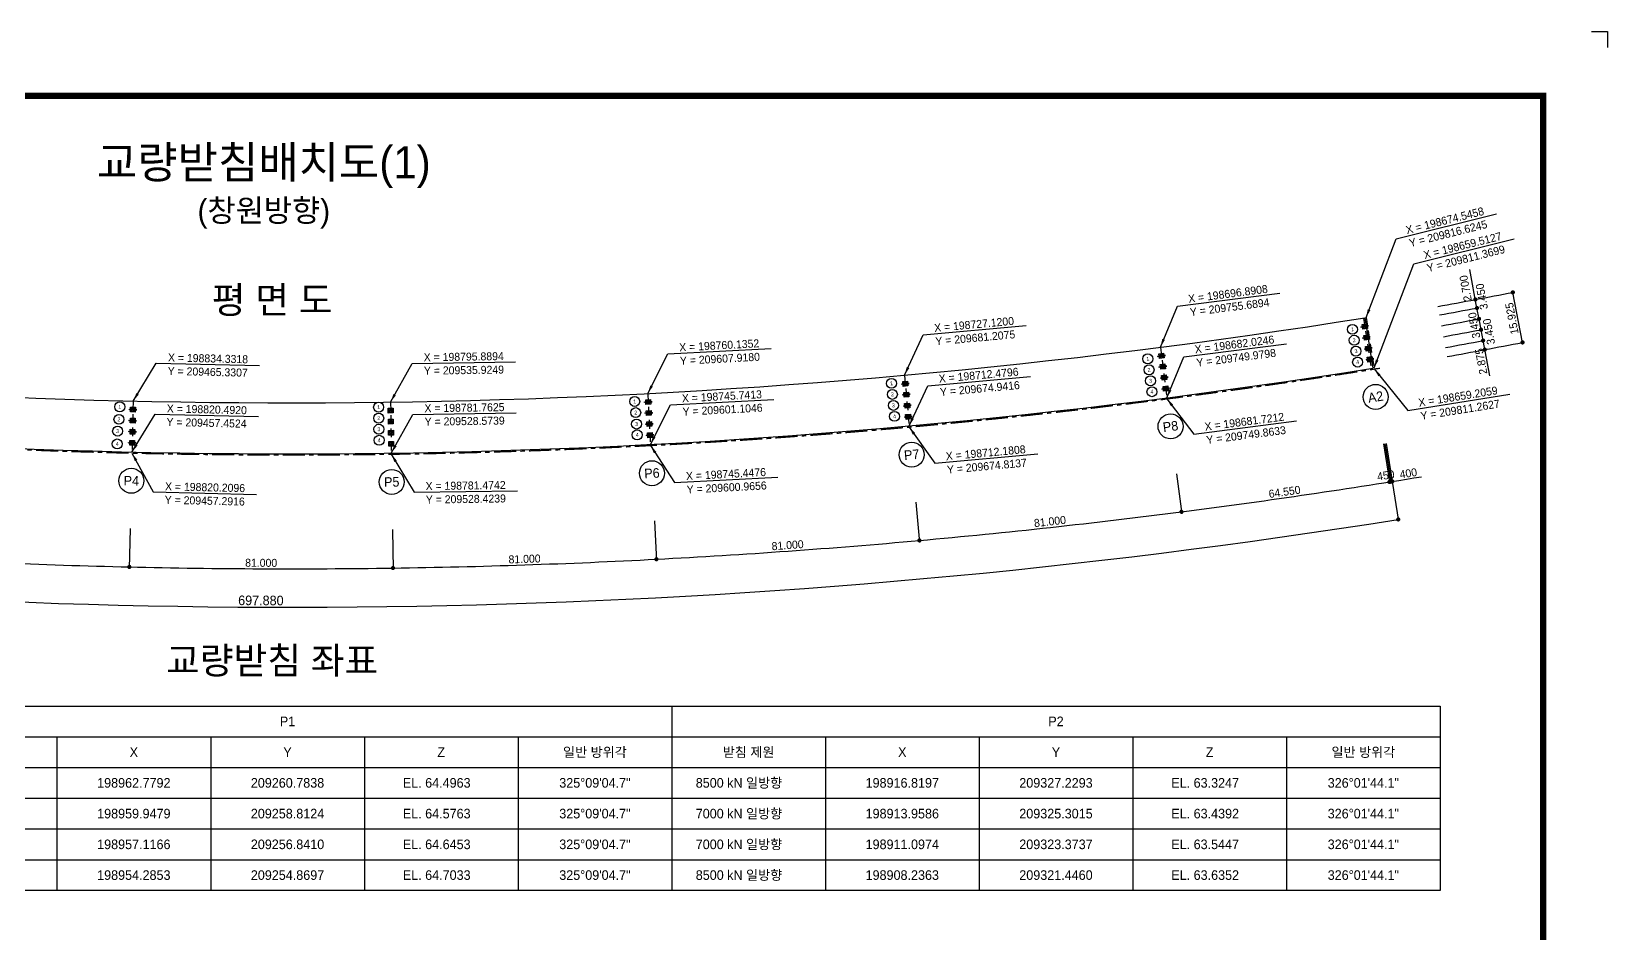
# Model space of a CAD drawing. Header units: feet. Extents: x 0 to 869311, y 0 to 616339.
# Drawn here: x 377113 to 869311, y 334649 to 616339 of the extents above; entities that cross this region are included whole.
import ezdxf
from ezdxf.enums import TextEntityAlignment as Align

# ---------------------------------------------------------------- set-up
doc = ezdxf.new("R2010")
doc.units = ezdxf.units.FT
doc.header["$LTSCALE"] = 5500
doc.header["$MEASUREMENT"] = 0
doc.linetypes.add('A-CENTR01', pattern=[2, 1.25, -0.25, 0.25, -0.25])
doc.linetypes.add('A-DASHD01', pattern=[0.75, 0.5, -0.25])
for name, color, linetype in [('CS-CNTL', 1, 'A-CENTR01'), ('CS-CONC-MAJR', 4, 'CONTINUOUS'), ('CS-DIML', 1, 'CONTINUOUS'), ('CS-DIMT', 3, 'CONTINUOUS'), ('CS-LEAL', 1, 'CONTINUOUS'), ('CS-SYMB', 3, 'CONTINUOUS'), ('CS-TABL-LIN1', 4, 'CONTINUOUS'), ('CS-TABL-LIN2', 1, 'CONTINUOUS'), ('CS-TABL-TEX2', 3, 'CONTINUOUS'), ('CX-BORD', 7, 'CONTINUOUS'), ('CX-BORD-LIN1', 4, 'CONTINUOUS'), ('CX-BORD-LIN2', 3, 'CONTINUOUS'), ('CX-BORD-TEX2', 7, 'CONTINUOUS'), ('CX-BORD-TEX3', 6, 'CONTINUOUS'), ('CX-MISC', 2, 'CONTINUOUS'), ('CZ-TEX1', 6, 'CONTINUOUS')]:
    doc.layers.add(name, color=color, linetype=linetype)
doc.styles.add('A_STANDARD', font='')
doc.styles.add('TB_TEXT', font='')
doc.styles.add('TB_WBTXT', font='')
doc.styles.add('TB_WMTXT', font='')
doc.styles.get('A_STANDARD').set_extended_font_data('Dotum')
doc.styles.get('TB_TEXT').set_extended_font_data('Dotum')
doc.styles.get('TB_WBTXT').set_extended_font_data('Dotum')
doc.styles.get('TB_WMTXT').set_extended_font_data('Dotum')

# ---------------------------------------------------------------- blocks, each defined once
blk = doc.blocks.new('CXBLKA1-KHC_C3')
at = {"layer": 'CX-BORD-LIN1', "const_width": 6.56}
blk.add_lwpolyline([(2693.6, 65.6), (82, 65.6), (82, 1883.2), (2693.6, 1883.2)], close=True, dxfattribs=at)
at = {"layer": 'CX-MISC'}
blk.add_line((2742.8, 1948.8), (2759.2, 1948.8), dxfattribs=at)
blk.add_lwpolyline([(2742.8, 1948.8), (2759.2, 1948.8), (2759.2, 1932.4)], dxfattribs=at)
at = {"layer": 'CX-BORD-LIN1', "style": 'TB_TEXT'}
for tag, height, p in [('TR_RNUM5', 9.84, (1017.4, 172.7)), ('TR_RDAT5', 11.5, (1123.7, 173.9)), ('TR_DGN5', 11.5, (1562.1, 173.9)), ('TR_CHK5', 11.5, (1693.3, 173.9)), ('TR_APP5', 11.5, (1824.5, 173.9)), ('TR_RNUM4', 9.84, (1017.4, 153)), ('TR_RDAT4', 11.5, (1123.7, 154.2)), ('TR_DGN4', 11.5, (1562.1, 154.2)), ('TR_CHK4', 11.5, (1693.3, 154.2)), ('TR_APP4', 11.5, (1824.5, 154.2)), ('TR_RNUM3', 9.84, (1017.4, 133.3)), ('TR_RDAT3', 11.5, (1123.7, 134.5)), ('TR_DGN3', 11.5, (1562.1, 134.5)), ('TR_CHK3', 11.5, (1693.3, 134.5)), ('TR_APP3', 11.5, (1824.5, 134.5)), ('TR_RNUM2', 9.84, (1017.4, 113.6)), ('TR_RDAT2', 11.5, (1123.7, 114.8)), ('TR_DGN2', 11.5, (1562.1, 114.8)), ('TR_CHK2', 11.5, (1693.3, 114.8)), ('TR_APP2', 11.5, (1824.5, 114.8)), ('TR_RNUM1', 9.84, (1017.4, 94)), ('TR_RDAT1', 11.5, (1123.7, 95.1)), ('TR_DGN1', 11.5, (1562.1, 95.1)), ('TR_CHK1', 11.5, (1693.3, 95.1)), ('TR_APP1', 11.5, (1824.5, 95.1))]:
    blk.add_attdef(tag, text='', height=height, dxfattribs=at).set_placement(p, align=Align.MIDDLE_CENTER)
for tag, p in [('TR_RCON5', (1205.1, 173.9)), ('TR_RCON4', (1205.1, 154.2)), ('TR_RCON3', (1205.1, 134.5)), ('TR_RCON2', (1205.1, 114.8)), ('TR_RCON1', (1205.1, 95.1))]:
    blk.add_attdef(tag, text='', height=11.5, dxfattribs=at).set_placement(p, align=Align.MIDDLE_LEFT)
at = {"layer": 'CX-BORD-LIN2', "style": 'TB_TEXT'}
blk.add_attdef('TD_VERSION', text='', height=9.84, rotation=90, dxfattribs=at).set_placement((2708.3, 223.1), align=Align.MIDDLE_CENTER)
at = {"layer": 'CX-BORD-TEX2', "style": 'TB_WMTXT'}
for tag, height, p in [('TB_CNAME', 16.4, (132.4, 1810.5)), ('TB_CSCOP', 13.1, (136.6, 1784.2))]:
    blk.add_attdef(tag, text='', height=height, dxfattribs=at).set_placement(p, align=Align.BOTTOM_LEFT)
at = {"layer": 'CX-BORD-TEX2', "style": 'TB_WBTXT'}
for tag, height, p in [('TB_MTITIL', 32.8, (1387.8, 1815.4)), ('TB_STITL', 23, (1387.8, 1766.2))]:
    blk.add_attdef(tag, text='', height=height, dxfattribs=at).set_placement(p, align=Align.MIDDLE_CENTER)
at = {"layer": 'CX-BORD-TEX3', "style": 'TB_TEXT'}
for tag, height, p in [('TD_LNDST', 14.8, (787.4, 169)), ('TD_DSECT', 14.8, (2068.6, 169)), ('TD_DDIST', 14.8, (2229.3, 169)), ('TD_DNAME_TOP', 14.8, (2559.1, 157.3)), ('TD_CSECT', 14.8, (2068.6, 139.4)), ('TD_CDIST', 14.8, (2229.3, 139.4)), ('TD_DNAME_MAIN', 14.8, (2559.1, 136.1)), ('TD_CCOMP', 14.8, (787.4, 110.2)), ('TD_HSCAL', 14.8, (2121.6, 110.7)), ('TD_VSCAL', 14.8, (2237.1, 110.7)), ('TD_DNAME_BOT', 9.84, (2559.1, 115.6)), ('TD_FIELD', 14.8, (672.6, 82.4)), ('TD_CSTEP', 14.8, (904.7, 82.4)), ('TD_DWGCODE', 14.8, (2171.9, 81.3)), ('TD_DWGNO', 14.8, (2559.1, 82))]:
    blk.add_attdef(tag, text='', height=height, dxfattribs=at).set_placement(p, align=Align.MIDDLE_CENTER)
for tag, height, width, p in [('TD_DCOMP', 14.8, 0.9, (787.4, 139.7)), ('TD_CNAME', 15.7, 0.78, (295.3, 90.5))]:
    blk.add_attdef(tag, text='', height=height, dxfattribs=dict(at, width=width)).set_placement(p, align=Align.MIDDLE_CENTER)

msp = doc.modelspace()

# ---------------------------------------------------------------- hatches: boundary and pattern name
at = {"layer": 'CS-SYMB'}
h = msp.add_hatch(color=3, dxfattribs=at)
h.dxf.hatch_style = 1
h.paths.add_polyline_path([(792290, 524000), (792924, 524288), (792982, 523922)])
h = msp.add_hatch(color=3, dxfattribs=at)
h.dxf.hatch_style = 1
h.paths.add_polyline_path([(792963, 524043), (794045, 524215), (794026, 524339), (792943, 524167)])
h = msp.add_hatch(color=3, dxfattribs=at)
h.dxf.hatch_style = 1
h.paths.add_polyline_path([(794699, 524382), (794006, 524460), (794064, 524094)])
h = msp.add_hatch(color=3, dxfattribs=at)
h.dxf.hatch_style = 1
h.paths.add_polyline_path([(792832, 520593), (793467, 520881), (793525, 520515)])
h = msp.add_hatch(color=3, dxfattribs=at)
h.dxf.hatch_style = 1
h.paths.add_polyline_path([(793375, 517186), (794010, 517474), (794068, 517108)])
h = msp.add_hatch(color=3, dxfattribs=at)
h.dxf.hatch_style = 1
h.paths.add_polyline_path([(793506, 520636), (794588, 520808), (794568, 520932), (793486, 520760)])
h = msp.add_hatch(color=3, dxfattribs=at)
h.dxf.hatch_style = 1
h.paths.add_polyline_path([(794049, 517229), (795131, 517401), (795111, 517525), (794029, 517353)])
h = msp.add_hatch(color=3, dxfattribs=at)
h.dxf.hatch_style = 1
h.paths.add_polyline_path([(795242, 520975), (794549, 521053), (794607, 520687)])
h = msp.add_hatch(color=3, dxfattribs=at)
h.dxf.hatch_style = 1
h.paths.add_polyline_path([(795784, 517568), (795092, 517646), (795150, 517280)])
h = msp.add_hatch(color=3, dxfattribs=at)
h.dxf.hatch_style = 1
h.paths.add_polyline_path([(728805, 514871), (729447, 515142), (729495, 514774)])
h = msp.add_hatch(color=3, dxfattribs=at)
h.dxf.hatch_style = 1
h.paths.add_polyline_path([(729479, 514896), (730566, 515037), (730550, 515161), (729463, 515020)])
h = msp.add_hatch(color=3, dxfattribs=at)
h.dxf.hatch_style = 1
h.paths.add_polyline_path([(731224, 515185), (730534, 515282), (730582, 514915)])
h = msp.add_hatch(color=3, dxfattribs=at)
h.dxf.hatch_style = 1
h.paths.add_polyline_path([(731653, 511840), (730963, 511937), (731010, 511570)])
h = msp.add_hatch(color=3, dxfattribs=at)
h.dxf.hatch_style = 1
h.paths.add_polyline_path([(793918, 513779), (794552, 514067), (794611, 513701)])
h = msp.add_hatch(color=3, dxfattribs=at)
h.dxf.hatch_style = 1
h.paths.add_polyline_path([(794591, 513822), (795674, 513994), (795654, 514118), (794572, 513946)])
h = msp.add_hatch(color=3, dxfattribs=at)
h.dxf.hatch_style = 1
h.paths.add_polyline_path([(796327, 514161), (795635, 514239), (795693, 513873)])
h = msp.add_hatch(color=3, dxfattribs=at)
h.dxf.hatch_style = 1
h.paths.add_polyline_path([(729234, 511526), (729876, 511797), (729924, 511429)])
h = msp.add_hatch(color=3, dxfattribs=at)
h.dxf.hatch_style = 1
h.paths.add_polyline_path([(729673, 508106), (730315, 508377), (730363, 508009)])
h = msp.add_hatch(color=3, dxfattribs=at)
h.dxf.hatch_style = 1
h.paths.add_polyline_path([(729908, 511551), (730994, 511692), (730978, 511816), (729892, 511675)])
h = msp.add_hatch(color=3, dxfattribs=at)
h.dxf.hatch_style = 1
h.paths.add_polyline_path([(730347, 508131), (731434, 508272), (731418, 508396), (730331, 508255)])
h = msp.add_hatch(color=3, dxfattribs=at)
h.dxf.hatch_style = 1
h.paths.add_polyline_path([(732092, 508420), (731402, 508517), (731449, 508150)])
h = msp.add_hatch(color=3, dxfattribs=at)
h.dxf.hatch_style = 1
h.paths.add_polyline_path([(648787, 506212), (649439, 506459), (649473, 506089)])
h = msp.add_hatch(color=3, dxfattribs=at)
h.dxf.hatch_style = 1
h.paths.add_polyline_path([(649093, 502828), (649744, 503075), (649778, 502705)])
h = msp.add_hatch(color=3, dxfattribs=at)
h.dxf.hatch_style = 1
h.paths.add_polyline_path([(649462, 506212), (650553, 506313), (650541, 506437), (649450, 506336)])
h = msp.add_hatch(color=3, dxfattribs=at)
h.dxf.hatch_style = 1
h.paths.add_polyline_path([(649767, 502828), (650858, 502929), (650847, 503053), (649756, 502952)])
h = msp.add_hatch(color=3, dxfattribs=at)
h.dxf.hatch_style = 1
h.paths.add_polyline_path([(651216, 506437), (650530, 506560), (650564, 506190)])
h = msp.add_hatch(color=3, dxfattribs=at)
h.dxf.hatch_style = 1
h.paths.add_polyline_path([(651521, 503053), (650835, 503176), (650870, 502806)])
h = msp.add_hatch(color=3, dxfattribs=at)
h.dxf.hatch_style = 1
h.paths.add_polyline_path([(730116, 504654), (730759, 504924), (730806, 504556)])
h = msp.add_hatch(color=3, dxfattribs=at)
h.dxf.hatch_style = 1
h.paths.add_polyline_path([(730791, 504678), (731877, 504819), (731861, 504943), (730774, 504802)])
h = msp.add_hatch(color=3, dxfattribs=at)
h.dxf.hatch_style = 1
h.paths.add_polyline_path([(732535, 504967), (731845, 505065), (731893, 504697)])
h = msp.add_hatch(color=3, dxfattribs=at)
h.dxf.hatch_style = 1
h.paths.add_polyline_path([(407580, 498287), (408255, 498459), (408247, 498088)])
h = msp.add_hatch(color=3, dxfattribs=at)
h.dxf.hatch_style = 1
h.paths.add_polyline_path([(408250, 498211), (409345, 498188), (409348, 498313), (408252, 498336)])
h = msp.add_hatch(color=3, dxfattribs=at)
h.dxf.hatch_style = 1
h.paths.add_polyline_path([(410018, 498236), (409351, 498436), (409343, 498065)])
h = msp.add_hatch(color=3, dxfattribs=at)
h.dxf.hatch_style = 1
h.paths.add_polyline_path([(568502, 500557), (569163, 500779), (569183, 500409)])
h = msp.add_hatch(color=3, dxfattribs=at)
h.dxf.hatch_style = 1
h.paths.add_polyline_path([(568681, 497144), (569341, 497366), (569362, 496996)])
h = msp.add_hatch(color=3, dxfattribs=at)
h.dxf.hatch_style = 1
h.paths.add_polyline_path([(569176, 500532), (570270, 500592), (570264, 500717), (569169, 500657)])
h = msp.add_hatch(color=3, dxfattribs=at)
h.dxf.hatch_style = 1
h.paths.add_polyline_path([(569355, 497118), (570449, 497178), (570442, 497303), (569348, 497243)])
h = msp.add_hatch(color=3, dxfattribs=at)
h.dxf.hatch_style = 1
h.paths.add_polyline_path([(570938, 500691), (570257, 500839), (570277, 500469)])
h = msp.add_hatch(color=3, dxfattribs=at)
h.dxf.hatch_style = 1
h.paths.add_polyline_path([(571116, 497277), (570436, 497426), (570456, 497056)])
h = msp.add_hatch(color=3, dxfattribs=at)
h.dxf.hatch_style = 1
h.paths.add_polyline_path([(649403, 499384), (650055, 499631), (650089, 499262)])
h = msp.add_hatch(color=3, dxfattribs=at)
h.dxf.hatch_style = 1
h.paths.add_polyline_path([(650078, 499384), (651169, 499485), (651158, 499610), (650067, 499509)])
h = msp.add_hatch(color=3, dxfattribs=at)
h.dxf.hatch_style = 1
h.paths.add_polyline_path([(651832, 499609), (651146, 499732), (651181, 499363)])
h = msp.add_hatch(color=3, dxfattribs=at)
h.dxf.hatch_style = 1
h.paths.add_polyline_path([(407500, 494843), (408176, 495015), (408168, 494644)])
h = msp.add_hatch(color=3, dxfattribs=at)
h.dxf.hatch_style = 1
h.paths.add_polyline_path([(408170, 494767), (409266, 494744), (409269, 494869), (408173, 494892)])
h = msp.add_hatch(color=3, dxfattribs=at)
h.dxf.hatch_style = 1
h.paths.add_polyline_path([(409939, 494792), (409271, 494992), (409263, 494621)])
h = msp.add_hatch(color=3, dxfattribs=at)
h.dxf.hatch_style = 1
h.paths.add_polyline_path([(568862, 493686), (569523, 493908), (569543, 493538)])
h = msp.add_hatch(color=3, dxfattribs=at)
h.dxf.hatch_style = 1
h.paths.add_polyline_path([(569536, 493661), (570630, 493721), (570623, 493846), (569529, 493786)])
h = msp.add_hatch(color=3, dxfattribs=at)
h.dxf.hatch_style = 1
h.paths.add_polyline_path([(571298, 493820), (570617, 493968), (570637, 493598)])
h = msp.add_hatch(color=3, dxfattribs=at)
h.dxf.hatch_style = 1
h.paths.add_polyline_path([(649717, 495915), (650368, 496161), (650403, 495792)])
h = msp.add_hatch(color=3, dxfattribs=at)
h.dxf.hatch_style = 1
h.paths.add_polyline_path([(650391, 495915), (651482, 496016), (651471, 496140), (650380, 496039)])
h = msp.add_hatch(color=3, dxfattribs=at)
h.dxf.hatch_style = 1
h.paths.add_polyline_path([(652146, 496140), (651460, 496262), (651494, 495893)])
h = msp.add_hatch(color=3, dxfattribs=at)
h.dxf.hatch_style = 1
h.paths.add_polyline_path([(407344, 487926), (408019, 488097), (408011, 487727)])
h = msp.add_hatch(color=3, dxfattribs=at)
h.dxf.hatch_style = 1
h.paths.add_polyline_path([(407420, 491387), (408096, 491559), (408088, 491188)])
h = msp.add_hatch(color=3, dxfattribs=at)
h.dxf.hatch_style = 1
h.paths.add_polyline_path([(408014, 487849), (409109, 487826), (409112, 487951), (408016, 487974)])
h = msp.add_hatch(color=3, dxfattribs=at)
h.dxf.hatch_style = 1
h.paths.add_polyline_path([(408091, 491311), (409186, 491288), (409189, 491413), (408093, 491436)])
h = msp.add_hatch(color=3, dxfattribs=at)
h.dxf.hatch_style = 1
h.paths.add_polyline_path([(409782, 487875), (409115, 488074), (409107, 487704)])
h = msp.add_hatch(color=3, dxfattribs=at)
h.dxf.hatch_style = 1
h.paths.add_polyline_path([(409859, 491336), (409191, 491536), (409184, 491165)])
h = msp.add_hatch(color=3, dxfattribs=at)
h.dxf.hatch_style = 1
h.paths.add_polyline_path([(569069, 490211), (569730, 490433), (569750, 490063)])
h = msp.add_hatch(color=3, dxfattribs=at)
h.dxf.hatch_style = 1
h.paths.add_polyline_path([(569744, 490185), (570838, 490245), (570831, 490370), (569737, 490310)])
h = msp.add_hatch(color=3, dxfattribs=at)
h.dxf.hatch_style = 1
h.paths.add_polyline_path([(571505, 490345), (570824, 490493), (570845, 490123)])

# ---------------------------------------------------------------- linework, layer by layer
at = {"layer": 'CS-CNTL', "linetype": 'A-DASHD01'}
for p, q in [((793067, 526857), (795576, 511131)), ((793906, 526991), (796415, 511265)), ((729666, 517744), (731694, 501949)), ((649759, 509009), (651191, 493148)), ((569580, 503291), (570413, 487388)), ((408861, 500939), (408493, 485019)), ((489243, 500600), (489476, 484677))]:
    msp.add_line(p, q, dxfattribs=at)
at = {"layer": 'CS-CNTL'}
msp.add_arc((458042, 2632567), 2148445, 263.480372, 279.111, dxfattribs=at)
at = {"layer": 'CS-CONC-MAJR'}
msp.add_line((793511, 526928), (796020, 511202), dxfattribs=at)
for radius, start, end in [(2132195, 263.480374, 279.052248), (2148120, 263.480372, 279.052328)]:
    msp.add_arc((458042, 2632567), radius, start, end, dxfattribs=at)
at = {"layer": 'CS-DIML'}
for p, q in [((828549, 529982), (826285, 542035)), ((842776, 519232), (839749, 534867)), ((829186, 526592), (828549, 529982)), ((829823, 523201), (829186, 526592)), ((830460, 519810), (829823, 523201)), ((832519, 508845), (830460, 519810)), ((799336, 487529), (801318, 475086)), ((799780, 487599), (801763, 475156)), ((800180, 487663), (802164, 475220)), ((734739, 478243), (736344, 465746)), ((802070, 475813), (804055, 463370)), ((653340, 469345), (654473, 456796)), ((571663, 463521), (572323, 450938)), ((407942, 461125), (407651, 448528)), ((489825, 460780), (490010, 448181))]:
    msp.add_line(p, q, dxfattribs=at)
at = {"layer": 'CS-DIML', "const_width": 660}
for points in [[(828381, 532636, 1), (827721, 532636, 1)], [(840079, 534867, 1), (839419, 534867, 1)], [(828879, 529982, 1), (828219, 529982, 1)], [(828879, 529982, 1), (828219, 529982, 1)], [(829516, 526592, 1), (828856, 526592, 1)], [(829516, 526592, 1), (828856, 526592, 1)], [(830153, 523201, 1), (829493, 523201, 1)], [(830153, 523201, 1), (829493, 523201, 1)], [(830790, 519810, 1), (830130, 519810, 1)], [(830790, 519810, 1), (830130, 519810, 1)], [(831321, 516985, 1), (830661, 516985, 1)], [(843106, 519232, 1), (842446, 519232, 1)], [(801554, 475678, 1), (800894, 475678, 1)], [(801998, 475749, 1), (801338, 475749, 1)], [(801998, 475749, 1), (801338, 475749, 1)], [(802400, 475813, 1), (801740, 475813, 1)], [(736598, 466341, 1), (735938, 466341, 1)], [(736598, 466341, 1), (735938, 466341, 1)], [(804290, 463963, 1), (803630, 463963, 1)], [(654749, 457394, 1), (654089, 457394, 1)], [(654749, 457394, 1), (654089, 457394, 1)], [(407995, 449128, 1), (407335, 449128, 1)], [(407995, 449128, 1), (407335, 449128, 1)], [(490331, 448781, 1), (489671, 448781, 1)], [(490331, 448781, 1), (489671, 448781, 1)], [(572621, 451537, 1), (571961, 451537, 1)], [(572621, 451537, 1), (571961, 451537, 1)]]:
    msp.add_lwpolyline(points, format="xyb", close=True, dxfattribs=at)
at = {"layer": 'CS-DIML'}
for centre, radius, start, end in [((434449, 2628187), 2132195, 280.317745, 280.637767), ((434449, 2628187), 2132195, 280.637767, 280.957789), ((434449, 2628187), 2134895, 280.317745, 280.637767), ((434449, 2628187), 2138345, 280.317745, 280.637767), ((434449, 2628187), 2141795, 280.317745, 280.637767), ((434449, 2628187), 2145245, 280.317745, 280.637767), ((434449, 2628187), 2148120, 280.317745, 280.637767), ((434449, 2628187), 2148120, 280.637767, 280.957789), ((458042, 2632567), 2184020, 277.318878, 279.305474), ((458042, 2632567), 2184020, 279.037662, 279.05233), ((458042, 2632567), 2184020, 279.05233, 279.062997), ((458042, 2632567), 2196020, 263.480372, 279.062997), ((458042, 2632567), 2184020, 275.158731, 277.318878), ((458042, 2632567), 2184020, 272.998584, 275.158731), ((458042, 2632567), 2184020, 266.518143, 268.67829), ((458042, 2632567), 2184020, 268.67829, 270.838437), ((458042, 2632567), 2184020, 270.838437, 272.998584)]:
    msp.add_arc(centre, radius, start, end, dxfattribs=at)
at = {"layer": 'CS-LEAL'}
for p, q in [((803320, 551594), (834632, 559438)), ((793906, 526991), (803320, 551594)), ((808856, 543780), (840168, 551624)), ((796415, 511265), (808856, 543780)), ((735009, 530529), (767026, 534641)), ((729666, 517744), (735009, 530529)), ((655580, 521583), (687730, 524485)), ((575871, 515637), (608107, 517326)), ((649759, 509009), (655580, 521583)), ((737037, 514734), (769054, 518846)), ((408861, 500939), (416064, 512776)), ((416064, 512776), (448335, 512032)), ((489243, 500600), (495994, 512700)), ((495994, 512700), (528271, 513173)), ((569580, 503291), (575871, 515637)), ((731694, 501949), (737037, 514734)), ((657012, 505722), (689161, 508625)), ((796466, 510944), (806979, 497990)), ((651191, 493148), (657012, 505722)), ((806979, 497990), (838856, 503075)), ((496228, 496777), (528504, 497249)), ((570413, 487388), (576704, 499734)), ((576704, 499734), (608940, 501423)), ((731736, 501626), (740136, 490607)), ((408493, 485019), (415697, 496856)), ((415697, 496856), (447968, 496111)), ((489476, 484677), (496228, 496777)), ((651220, 492824), (659199, 481496)), ((740136, 490607), (772153, 494719)), ((408486, 484694), (415135, 472537)), ((489480, 484352), (496583, 472455)), ((570430, 487064), (577977, 475442)), ((659199, 481496), (691349, 484398)), ((415135, 472537), (447407, 471792)), ((496583, 472455), (528860, 472927)), ((577977, 475442), (610212, 477131))]:
    msp.add_line(p, q, dxfattribs=at)
for points in [[(793906, 526991), (795261, 529299), (793906, 526991), (794439, 529614)], [(729666, 517744), (731090, 520010), (729666, 517744), (730278, 520350)], [(796415, 511265), (797769, 513573), (796415, 511265), (796947, 513888)], [(649759, 509009), (651268, 511220), (649759, 509009), (650469, 511589)], [(796466, 510944), (797788, 508617), (796466, 510944), (798471, 509171)], [(408861, 500939), (410609, 502966), (408861, 500939), (409857, 503423)], [(489243, 500600), (490913, 502691), (489243, 500600), (490145, 503120)], [(569580, 503291), (571171, 505444), (569580, 503291), (570387, 505843)], [(731694, 501949), (733118, 504215), (731694, 501949), (732306, 504554)], [(731736, 501626), (732986, 499260), (731736, 501626), (733686, 499794)], [(651191, 493148), (652699, 495359), (651191, 493148), (651901, 495729)], [(651220, 492824), (652381, 490413), (651220, 492824), (653100, 490919)], [(408493, 485019), (410242, 487045), (408493, 485019), (409490, 487503)], [(570413, 487388), (572004, 489541), (570413, 487388), (571220, 489940)], [(408486, 484694), (409367, 482166), (408486, 484694), (410139, 482589)], [(489476, 484677), (491146, 486768), (489476, 484677), (490378, 487197)], [(489480, 484352), (490456, 481860), (489480, 484352), (491211, 482311)], [(570430, 487064), (571499, 484610), (570430, 487064), (572237, 485089)]]:
    msp.add_solid(points, dxfattribs=at)
at = {"layer": 'CS-SYMB', "color": 3, "linetype": 'Continuous'}
for p, q in [((792290, 524000), (792924, 524288)), ((792982, 523922), (792924, 524288)), ((794064, 524094), (794006, 524460)), ((794699, 524382), (794006, 524460)), ((792832, 520593), (793467, 520881)), ((793375, 517186), (794010, 517474)), ((793525, 520515), (793467, 520881)), ((794068, 517108), (794010, 517474)), ((794607, 520687), (794549, 521053)), ((795242, 520975), (794549, 521053)), ((795150, 517280), (795092, 517646)), ((795784, 517568), (795092, 517646)), ((728805, 514871), (729447, 515142)), ((729495, 514774), (729447, 515142)), ((730582, 514915), (730534, 515282)), ((731224, 515185), (730534, 515282)), ((731010, 511570), (730963, 511937)), ((731653, 511840), (730963, 511937)), ((793918, 513779), (794552, 514067)), ((794611, 513701), (794552, 514067)), ((795693, 513873), (795635, 514239)), ((796327, 514161), (795635, 514239)), ((729234, 511526), (729876, 511797)), ((729673, 508106), (730315, 508377)), ((729924, 511429), (729876, 511797)), ((730363, 508009), (730315, 508377)), ((731449, 508150), (731402, 508517)), ((732092, 508420), (731402, 508517)), ((648787, 506212), (649439, 506459)), ((649093, 502828), (649744, 503075)), ((649473, 506089), (649439, 506459)), ((649778, 502705), (649744, 503075)), ((650564, 506190), (650530, 506560)), ((651216, 506437), (650530, 506560)), ((650870, 502806), (650835, 503176)), ((651521, 503053), (650835, 503176)), ((730116, 504654), (730759, 504924)), ((730806, 504556), (730759, 504924)), ((731893, 504697), (731845, 505065)), ((732535, 504967), (731845, 505065)), ((407580, 498287), (408255, 498459)), ((408247, 498088), (408255, 498459)), ((409343, 498065), (409351, 498436)), ((410018, 498236), (409351, 498436)), ((568502, 500557), (569163, 500779)), ((568681, 497144), (569341, 497366)), ((569183, 500409), (569163, 500779)), ((569362, 496996), (569341, 497366)), ((570277, 500469), (570257, 500839)), ((570938, 500691), (570257, 500839)), ((570456, 497056), (570436, 497426)), ((571116, 497277), (570436, 497426)), ((649403, 499384), (650055, 499631)), ((650089, 499262), (650055, 499631)), ((651181, 499363), (651146, 499732)), ((651832, 499609), (651146, 499732)), ((407500, 494843), (408176, 495015)), ((408168, 494644), (408176, 495015)), ((409263, 494621), (409271, 494992)), ((409939, 494792), (409271, 494992)), ((568862, 493686), (569523, 493908)), ((569543, 493538), (569523, 493908)), ((570637, 493598), (570617, 493968)), ((571298, 493820), (570617, 493968)), ((649717, 495915), (650368, 496161)), ((650403, 495792), (650368, 496161)), ((651494, 495893), (651460, 496262)), ((652146, 496140), (651460, 496262)), ((407344, 487926), (408019, 488097)), ((407420, 491387), (408096, 491559)), ((408011, 487727), (408019, 488097)), ((408088, 491188), (408096, 491559)), ((409107, 487704), (409115, 488074)), ((409782, 487875), (409115, 488074)), ((409184, 491165), (409191, 491536)), ((409859, 491336), (409191, 491536)), ((569069, 490211), (569730, 490433)), ((569750, 490063), (569730, 490433)), ((570845, 490123), (570824, 490493)), ((571505, 490345), (570824, 490493))]:
    msp.add_line(p, q, dxfattribs=at)
at = {"layer": 'CS-SYMB', "color": 3}
for p, q in [((792982, 523922), (792290, 524000)), ((794064, 524094), (794699, 524382)), ((793525, 520515), (792832, 520593)), ((794068, 517108), (793375, 517186)), ((794607, 520687), (795242, 520975)), ((795150, 517280), (795784, 517568)), ((729495, 514774), (728805, 514871)), ((730582, 514915), (731224, 515185)), ((794611, 513701), (793918, 513779)), ((795693, 513873), (796327, 514161)), ((729924, 511429), (729234, 511526)), ((730363, 508009), (729673, 508106)), ((731010, 511570), (731653, 511840)), ((731449, 508150), (732092, 508420)), ((649473, 506089), (648787, 506212)), ((649778, 502705), (649093, 502828)), ((650564, 506190), (651216, 506437)), ((650870, 502806), (651521, 503053)), ((730806, 504556), (730116, 504654)), ((731893, 504697), (732535, 504967)), ((408247, 498088), (407580, 498287)), ((409343, 498065), (410018, 498236)), ((569183, 500409), (568502, 500557)), ((569362, 496996), (568681, 497144)), ((570277, 500469), (570938, 500691)), ((570456, 497056), (571116, 497277)), ((650089, 499262), (649403, 499384)), ((651181, 499363), (651832, 499609)), ((408168, 494644), (407500, 494843)), ((409263, 494621), (409939, 494792)), ((569543, 493538), (568862, 493686)), ((570637, 493598), (571298, 493820)), ((650403, 495792), (649717, 495915)), ((651494, 495893), (652146, 496140)), ((408011, 487727), (407344, 487926)), ((408088, 491188), (407420, 491387)), ((409107, 487704), (409782, 487875)), ((409184, 491165), (409859, 491336)), ((569750, 490063), (569069, 490211)), ((570845, 490123), (571505, 490345))]:
    msp.add_line(p, q, dxfattribs=at)
at = {"layer": 'CS-SYMB', "color": 3, "linetype": 'Continuous'}
for points in [[(792644, 524808), (794111, 525041), (794344, 523574), (792877, 523341)], [(792963, 524043), (794045, 524215), (794026, 524339), (792943, 524167)], [(793187, 521401), (794654, 521634), (794887, 520167), (793420, 519934)], [(793506, 520636), (794588, 520808), (794568, 520932), (793486, 520760)], [(793730, 517994), (795197, 518227), (795430, 516760), (793963, 516527)], [(794049, 517229), (795131, 517401), (795111, 517525), (794029, 517353)], [(729182, 515669), (730656, 515860), (730847, 514387), (729373, 514196)], [(729479, 514896), (730566, 515037), (730550, 515161), (729463, 515020)], [(729611, 512324), (731084, 512515), (731275, 511042), (729802, 510851)], [(794272, 514587), (795740, 514820), (795973, 513353), (794505, 513120)], [(794591, 513822), (795674, 513994), (795654, 514118), (794572, 513946)], [(649193, 506996), (650673, 507133), (650810, 505653), (649330, 505516)], [(729908, 511551), (730994, 511692), (730978, 511816), (729892, 511675)], [(730050, 508904), (731524, 509095), (731714, 507622), (730241, 507431)], [(730347, 508131), (731434, 508272), (731418, 508396), (730331, 508255)], [(649462, 506212), (650553, 506313), (650541, 506437), (649450, 506336)], [(649499, 503612), (650978, 503749), (651115, 502269), (649636, 502132)], [(649767, 502828), (650858, 502929), (650847, 503053), (649756, 502952)], [(730494, 505452), (731967, 505643), (732158, 504169), (730685, 503978)], [(730791, 504678), (731877, 504819), (731861, 504943), (730774, 504802)], [(408072, 499020), (409557, 498989), (409526, 497503), (408041, 497535)], [(408250, 498211), (409345, 498188), (409348, 498313), (408252, 498336)], [(488527, 498666), (490012, 498690), (490036, 497205), (488551, 497181)], [(568937, 501325), (570421, 501407), (570502, 499923), (569019, 499842)], [(569116, 497912), (570600, 497993), (570681, 496510), (569198, 496428)], [(569176, 500532), (570270, 500592), (570264, 500717), (569169, 500657)], [(569355, 497118), (570449, 497178), (570442, 497303), (569348, 497243)], [(649810, 500168), (651289, 500305), (651426, 498826), (649947, 498689)], [(650078, 499384), (651169, 499485), (651158, 499610), (650067, 499509)], [(407992, 495576), (409478, 495545), (409447, 494059), (407961, 494091)], [(408170, 494767), (409266, 494744), (409269, 494869), (408173, 494892)], [(488582, 495233), (490068, 495257), (490092, 493771), (488607, 493747)], [(569297, 494454), (570781, 494536), (570862, 493052), (569379, 492971)], [(569536, 493661), (570630, 493721), (570623, 493846), (569529, 493786)], [(650123, 496699), (651602, 496836), (651739, 495356), (650260, 495219)], [(650391, 495915), (651482, 496016), (651471, 496140), (650380, 496039)], [(407836, 488659), (409321, 488627), (409290, 487142), (407805, 487173)], [(407913, 492120), (409398, 492089), (409367, 490603), (407881, 490635)], [(408014, 487849), (409109, 487826), (409112, 487951), (408016, 487974)], [(408091, 491311), (409186, 491288), (409189, 491413), (408093, 491436)], [(488629, 491771), (490114, 491795), (490139, 490309), (488653, 490285)], [(488679, 488297), (490165, 488321), (490189, 486836), (488703, 486811)], [(569505, 490979), (570988, 491060), (571070, 489577), (569586, 489495)], [(569744, 490185), (570838, 490245), (570831, 490370), (569737, 490310)]]:
    msp.add_lwpolyline(points, close=True, dxfattribs=at)
at = {"layer": 'CS-SYMB'}
for centre, radius in [((789652, 523328), 1560), ((790227, 519926), 1560), ((790751, 516516), 1560), ((725730, 514107), 1560), ((726138, 510681), 1560), ((791276, 513106), 1560), ((645697, 506464), 1560), ((726596, 507262), 1560), ((565493, 500809), 1560), ((645975, 503025), 1560), ((727055, 503842), 1560), ((796894, 502228), 3900), ((404684, 499129), 1560), ((485522, 499031), 1560), ((485540, 495581), 1560), ((565810, 497313), 1560), ((646304, 499591), 1560), ((646634, 496157), 1560), ((404002, 491547), 1560), ((404430, 495221), 1560), ((485610, 492131), 1560), ((566078, 493751), 1560), ((732841, 493022), 3900), ((403879, 487531), 1560), ((485680, 488682), 1560), ((566271, 490349), 1560), ((652000, 484185), 3900), ((408286, 476021), 3900), ((489607, 475678), 3900), ((570884, 478400), 3900)]:
    msp.add_circle(centre, radius, dxfattribs=at)
at = {"layer": 'CS-SYMB', "color": 3}
for centre, radius in [((793494, 524191), 691), ((793494, 524191), 416), ((794037, 520784), 691), ((794037, 520784), 416), ((794580, 517377), 691), ((794580, 517377), 416), ((730014, 515028), 691), ((730014, 515028), 416), ((730443, 511683), 691), ((730443, 511683), 416), ((795123, 513970), 691), ((795123, 513970), 416), ((650001, 506324), 691), ((730882, 508263), 691), ((730882, 508263), 416), ((650001, 506324), 416), ((650307, 502941), 691), ((650307, 502941), 416), ((731326, 504811), 691), ((731326, 504811), 416), ((408799, 498262), 691), ((408799, 498262), 416), ((489282, 497935), 691), ((489282, 497935), 416), ((569720, 500624), 691), ((569899, 497211), 691), ((569720, 500624), 416), ((569899, 497211), 416), ((650618, 499497), 691), ((650618, 499497), 416), ((408719, 494818), 691), ((408719, 494818), 416), ((489337, 494502), 691), ((489337, 494502), 416), ((570080, 493753), 691), ((570080, 493753), 416), ((650931, 496027), 691), ((650931, 496027), 416), ((408563, 487900), 691), ((408640, 491362), 691), ((408563, 487900), 416), ((408640, 491362), 416), ((489384, 491040), 691), ((489434, 487566), 691), ((489384, 491040), 416), ((489434, 487566), 416), ((570287, 490278), 691), ((570287, 490278), 416)]:
    msp.add_circle(centre, radius, dxfattribs=at)
at = {"layer": 'CS-TABL-LIN1'}
msp.add_lwpolyline([(87466, 405688), (817066, 405688), (817066, 348088), (87466, 348088)], close=True, dxfattribs=at)
at = {"layer": 'CS-TABL-LIN2'}
for p, q in [((577066, 405688), (577066, 348088)), ((103066, 396088), (817066, 396088)), ((385066, 396088), (385066, 348088)), ((433066, 396088), (433066, 348088)), ((481066, 396088), (481066, 348088)), ((529066, 396088), (529066, 348088)), ((625066, 396088), (625066, 348088)), ((673066, 396088), (673066, 348088)), ((721066, 396088), (721066, 348088)), ((769066, 396088), (769066, 348088)), ((87466, 386488), (817066, 386488)), ((87466, 376888), (817066, 376888)), ((87466, 367288), (817066, 367288)), ((87466, 357688), (817066, 357688))]:
    msp.add_line(p, q, dxfattribs=at)

# ---------------------------------------------------------------- block references
at = {"layer": 'CX-BORD', "linetype": 'ByBlock'}
ref = msp.add_blockref('CXBLKA1-KHC_C3', (25000, 20000), dxfattribs=dict(at, xscale=306, yscale=306, zscale=306))
ref.add_attrib('TB_MTITIL', '교량받침배치도(1)', dxfattribs={"layer": 'CX-BORD-TEX2', "height": 10039.4, "style": 'TB_WBTXT'}).set_placement((449665, 575505), align=Align.MIDDLE_CENTER)
ref.add_attrib('TB_STITL', '(창원방향)', dxfattribs={"layer": 'CX-BORD-TEX2', "height": 7027.6, "style": 'TB_WBTXT'}).set_placement((449665, 560446), align=Align.MIDDLE_CENTER)

# ---------------------------------------------------------------- texts
at = {"layer": 'CS-DIMT', "style": 'A_STANDARD'}
for s, height, rotation, p in [('2.700', 2500, 460.31775, (826222, 536372)), ('3.450', 2500, 460.31775, (831285, 533788)), ('15.925', 2500, 460.63777, (840676, 526936)), ('3.450', 2500, 460.31775, (828917, 524786)), ('3.450', 2500, 460.31775, (833502, 522839)), ('2.875', 2500, 460.31775, (831077, 513513)), ('450', 2500, 369.045, (800265, 476490)), ('400', 2500, 369.05766, (807311, 477140)), ('64.550', 2500, 368.17827, (768642, 471352)), ('81.000', 2500, 366.23881, (695320, 462078)), ('81.000', 2500, 361.91851, (531139, 450371)), ('81.000', 2500, 364.07866, (613340, 454677)), ('81.000', 2500, 359.75836, (448834, 449166)), ('697.880', 3000, 359.7573, (448743, 437167))]:
    msp.add_text(s, height=height, rotation=rotation, dxfattribs=at).set_placement(p, align=Align.CENTER)
at = {"layer": 'CS-LEAL', "color": 3, "style": 'A_STANDARD'}
for s, p in [('X = 198674.5458', (818830, 556098)), ('Y = 209816.6245', (819851, 552024))]:
    msp.add_text(s, height=2500, rotation=14.063, dxfattribs=at).set_placement(p, align=Align.CENTER)
at = {"layer": 'CS-SYMB', "style": 'A_STANDARD'}
for s, height, rotation, p in [('X = 198659.5127', 2500, 14.063, (824366, 548284)), ('Y = 209811.3699', 2500, 14.063, (825387, 544210)), ('X = 198696.8908', 2500, 7.31888, (750941, 533180)), ('Y = 209755.6894', 2500, 7.31888, (751476, 529014)), ('X = 198727.1200', 2500, 5.15873, (671601, 523632)), ('Y = 209681.2075', 2500, 5.15873, (671979, 519449)), ('1', 1200, 8.7161, (789743, 522735)), ('X = 198760.1352', 2500, 2.99858, (591958, 517081)), ('X = 198682.0246', 2500, 7.31888, (752969, 517385)), ('Y = 209749.9798', 2500, 7.31888, (753505, 513219)), ('2', 1200, 8.71752, (790318, 519333)), ('3', 1200, 8.71756, (790842, 515923)), ('X = 198834.3318', 2500, 358.67829, (432213, 513004)), ('X = 198795.8894', 2500, 0.83844, (512124, 513536)), ('Y = 209535.9249', 2500, 0.83844, (512185, 509337)), ('Y = 209607.9180', 2500, 2.99858, (592177, 512887)), ('1', 1200, 7.64028, (725810, 513513)), ('4', 1200, 8.7176, (791367, 512513)), ('Y = 209465.3307', 2500, 358.67829, (432117, 508805)), ('1', 1200, 5.48013, (645754, 505867)), ('X = 198712.4796', 2500, 5.15873, (673033, 507771)), ('Y = 209674.9416', 2500, 5.15873, (673411, 503588)), ('2', 1200, 7.6389, (726218, 510086)), ('3', 1200, 7.6389, (726676, 506667)), ('X = 198745.7413', 2500, 2.99858, (592791, 501178)), ('2', 1200, 5.47875, (646032, 502428)), ('4', 1200, 7.6389, (727135, 503248)), ('A2', 3000, 9.03776, (797130, 500746)), ('X = 198659.2059', 2500, 9.063, (822823, 501125)), ('1', 1200, 358.99969, (404673, 498529)), ('X = 198820.4920', 2500, 358.67829, (431846, 497083)), ('1', 1200, 1.15983, (485534, 498431)), ('X = 198781.7625', 2500, 0.83844, (512357, 497613)), ('1', 1200, 3.31998, (565527, 500210)), ('2', 1200, 3.31861, (565845, 496714)), ('Y = 209601.1046', 2500, 2.99858, (593010, 496983)), ('3', 1200, 5.47875, (646362, 498994)), ('X = 198681.7212', 2500, 7.31888, (756068, 493258)), ('Y = 209811.2627', 2500, 9.063, (823485, 496977)), ('2', 1200, 358.99831, (404420, 494621)), ('Y = 209457.4524', 2500, 358.67829, (431749, 492884)), ('2', 1200, 1.15846, (485552, 494981)), ('3', 1200, 1.15846, (485622, 491531)), ('Y = 209528.5739', 2500, 0.83844, (512418, 493414)), ('3', 1200, 3.31861, (566113, 493152)), ('4', 1200, 5.47875, (646691, 495560)), ('P8', 3000, 7.31888, (733032, 491534)), ('Y = 209749.8633', 2500, 7.31888, (756603, 489092)), ('4', 1200, 358.99831, (403869, 486931)), ('3', 1200, 358.99831, (403991, 490947)), ('4', 1200, 1.15846, (485692, 488082)), ('4', 1200, 3.31861, (566306, 489750)), ('P7', 3000, 5.15873, (652135, 482691)), ('X = 198712.1808', 2500, 5.15873, (675220, 483545)), ('Y = 209674.8137', 2500, 5.15873, (675598, 479362)), ('P4', 3000, 358.67829, (408251, 474521)), ('P6', 3000, 2.99858, (570962, 476903)), ('X = 198745.4476', 2500, 2.99858, (594063, 476886)), ('X = 198820.2096', 2500, 358.67829, (431285, 472765)), ('P5', 3000, 0.83844, (489629, 474178)), ('X = 198781.4742', 2500, 0.83844, (512713, 473291)), ('Y = 209600.9656', 2500, 2.99858, (594283, 472692)), ('Y = 209457.2916', 2500, 358.67829, (431188, 468566)), ('Y = 209528.4239', 2500, 0.83844, (512774, 469091))]:
    msp.add_text(s, height=height, rotation=rotation, dxfattribs=at).set_placement(p, align=Align.CENTER)
at = {"layer": 'CS-TABL-TEX2', "style": 'A_STANDARD'}
for s, p in [('P1', (457066, 400888)), ('P2', (697066, 400888)), ('X', (409066, 391288)), ('Y', (457066, 391288)), ('Z', (505066, 391288)), ('일반 방위각', (553066, 391288)), ('받침 제원', (601066, 391288)), ('X', (649066, 391288)), ('Y', (697066, 391288)), ('Z', (745066, 391288)), ('일반 방위각', (793066, 391288)), ('198962.7792', (409066, 381688)), ('209260.7838', (457066, 381688)), ('325%%d09\'04.7"', (553066, 381688)), ('8500 kN 일방향', (598066, 381688)), ('198916.8197', (649066, 381688)), ('209327.2293', (697066, 381688)), ('326%%d01\'44.1"', (793066, 381688)), ('198959.9479', (409066, 372088)), ('209258.8124', (457066, 372088)), ('325%%d09\'04.7"', (553066, 372088)), ('7000 kN 일방향', (598066, 372088)), ('198913.9586', (649066, 372088)), ('209325.3015', (697066, 372088)), ('326%%d01\'44.1"', (793066, 372088)), ('7000 kN 일방향', (598066, 362488)), ('198957.1166', (409066, 362488)), ('209256.8410', (457066, 362488)), ('325%%d09\'04.7"', (553066, 362488)), ('198911.0974', (649066, 362488)), ('209323.3737', (697066, 362488)), ('326%%d01\'44.1"', (793066, 362488)), ('198954.2853', (409066, 352888)), ('209254.8697', (457066, 352888)), ('325%%d09\'04.7"', (553066, 352888)), ('8500 kN 일방향', (598066, 352888)), ('198908.2363', (649066, 352888)), ('209321.4460', (697066, 352888)), ('326%%d01\'44.1"', (793066, 352888))]:
    msp.add_text(s, height=3000, dxfattribs=at).set_placement(p, align=Align.MIDDLE_CENTER)
at = {"layer": 'CS-TABL-TEX2', "linetype": 'ByBlock', "style": 'A_STANDARD'}
for s, p in [('EL. 64.4963', (493078, 380188)), ('EL. 63.3247', (733078, 380188)), ('EL. 64.5763', (493078, 370588)), ('EL. 63.4392', (733078, 370588)), ('EL. 64.6453', (493078, 360988)), ('EL. 63.5447', (733078, 360988)), ('EL. 64.7033', (493078, 351388)), ('EL. 63.6352', (733078, 351388))]:
    msp.add_text(s, height=3000, dxfattribs=at).set_placement(p)
at = {"layer": 'CZ-TEX1', "style": 'A_STANDARD'}
for s, p in [('평 면 도', (452266, 528314)), ('교량받침 좌표', (452266, 415719))]:
    msp.add_text(s, height=8400, dxfattribs=at).set_placement(p, align=Align.CENTER)

doc.saveas('drawing.dxf')
